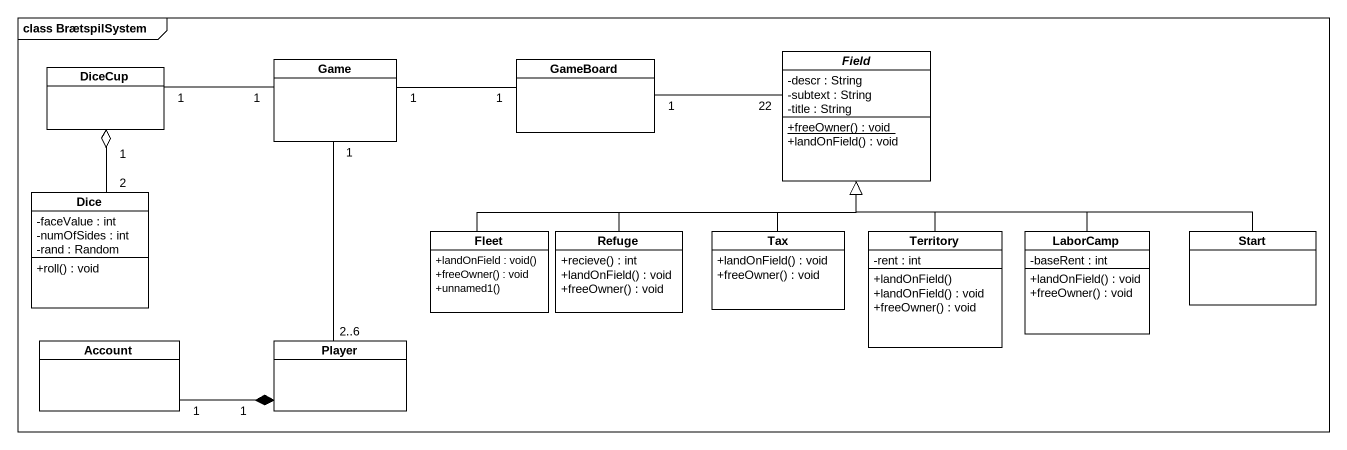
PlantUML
@startuml
mainframe class BrætspilSystem
hide circle
hide empty members
skinparam classAttributeIconSize 0
class DiceCup
class Game
class GameBoard
abstract class Field {
  -descr : String
  -subtext : String
  -title : String
  {static} +freeOwner() : void
  +landOnField() : void
}
class Dice {
  -faceValue : int
  -numOfSides : int
  -rand : Random
  +roll() : void
}
class Fleet {
  +landOnField : void()
  +freeOwner() : void
  +unnamed1()
}
class Refuge {
  +recieve() : int
  +landOnField() : void
  +freeOwner() : void
}
class Tax {
  +landOnField() : void
  +freeOwner() : void
}
class Territory {
  -rent : int
  +landOnField()
  +landOnField() : void
  +freeOwner() : void
}
class LaborCamp {
  -baseRent : int
  +landOnField() : void
  +freeOwner() : void
}
class "Start" as Start_
class Account
class Player
DiceCup "1" o-- "2" Dice
Game "1" -left- "1" DiceCup
Game "1" -right- "1" GameBoard
Game "1" -- "2..6" Player
GameBoard "1" -right- "22" Field
Fleet -right-|> Field
Refuge -up-|> Field
Tax -up-|> Field
Territory -up-|> Field
LaborCamp -up-|> Field
Start_ -left-|> Field
Player "1" *-left- "1" Account
@enduml
